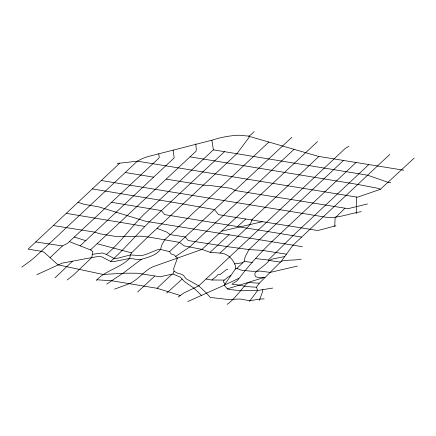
<?xml version="1.0" encoding="UTF-8"?>
<svg xmlns="http://www.w3.org/2000/svg" width="436" height="436" viewBox="0 0 436 436"><rect width="100%" height="100%" fill="white"/><g stroke="black" fill="none" stroke-linecap="round" stroke-linejoin="round"><path stroke-width="0.65" d="M356.207 213.809L356.653 197.077M334.75 226.475L335.077 218.044L344.958 208.179M262.815 289.651L262.276 292.463L259.36 300.399M187.867 301.521L224.224 285.215L235.402 268.947L236.901 268.489L244.176 261.349L245.174 256.788L248.945 249.566L343.47 160.437M249.496 301.412L257.611 290.49L272.663 288.065M119.764 163.173L28.117 249.136L42.156 251.43L44.063 252.204L57.95 264.826L103.005 274.435L125.655 273.181L137.46 273.241L160.039 276.767L172.929 273.993L174.068 271.17L173.632 268.723L177.414 258.101L174.237 254.951L171.103 253.97L169.539 251.643L160.606 249.425L157.881 249.615L145.886 254.422L142.654 255.343L139.569 255.545L130.369 254.924L116.984 258.423L113.752 258.276L106.395 254.455L102.504 252.967L92.334 254.297M356.076 162.486L271.901 241.626C259.714 253.354 248.28 266.173 238.121 279.596C236.601 281.879 233.816 282.354 231.941 284.179L238.743 285.008C244.411 286.288 250.547 287.062 256.466 287.188L259.3 283.198L281.313 261.257L293.052 245.146L389.746 154.464M252.117 220.022L249.714 224.872L248.291 226.6L220.006 253.093L210.092 252.297L201.988 249.397L184.237 245.882L179.447 242.383L149.188 237.146L141.03 236.165L117.611 236.759L100.193 233.865L94.797 232.159L53.263 225.548M249.692 136.512L236.988 153.608L147.799 236.977L131.541 252.853L130.369 254.924L129.634 258.379C120.232 268.096 105.365 270.38 96.242 280.479M224.556 151.63L149.412 221.831C136.419 234.933 124.38 249.011 110.673 261.415L101.397 256.711L97.174 256.679L91.762 257.572L62.255 263.115L36.869 274.68M255.741 258.57L268.336 260.041L293.15 235.511L368.834 164.557M72.523 261.191L55.034 277.819M251.681 219.951L318.858 156.448M50.075 257.671L62.462 245.948L67.52 243.343L158.802 158.214L159.271 157.391L158.726 153.804M97.005 279.798L111.878 280.773L157.069 288.294L171.997 274.195M106.395 254.455C122.63 240.835 133.923 222.54 150.033 208.849L213.368 149.848L367.712 175.223L388.018 182.308L390.803 182.766M317.528 141.607L201.988 249.397L152.845 266.805C144.016 270.821 138.381 279.65 129.541 283.634L114.543 289.139M414.2 158.077L380.312 189.333L357.422 197.203L137.329 161.173L117.224 163.467M80.159 245.85L174.144 157.963L173.147 150.115M291.788 137.356L169.539 251.643M137.629 292.006L154.627 276.168M294.033 149.33L189.682 246.956L175.703 256.401M90.47 249.899L196.015 151.254L196.325 149.603L195.791 143.94M268.859 142.054L164.655 239.822L161.522 245.517L160.606 249.425C155.908 255.458 148.311 257.245 141.362 259.322C136.795 260.663 132.233 257.496 127.759 258.82L113.36 261.682L110.673 261.415M210.092 252.297L229.113 234.606M254.188 131.634L250.684 134.866L248.58 136.196M237.457 226.6L245.784 219.008M166.765 293.041L182.161 279.056M227.123 304.366C235.015 298.742 240.22 290.534 246.743 283.574L249.06 282.577L259.3 283.198M67.209 279.988L73.297 275.176L91.762 257.572L92.814 251.583L90.966 250.095L69.373 241.615M211.874 280.005L216.185 276.598L218.071 274.582L220.273 274.462L225.875 270.031L227.837 269.137M141.362 259.322L123.753 272.663L106.662 284.103M21.8 267.137L30.498 260.799L35.899 256.254L137.329 161.173L142.964 158.328L147.673 156.671L211.907 140.201A52.887 26.046 -16.2 0 1 239.004 135.225L248.084 136.048L318.422 156.377L403.692 170.214M178.166 297.063L183.818 293.003L198.767 285.853L345.274 148.414L348.985 146.278M263.715 277.601L227.358 288.855M230.808 275.498L227.794 277.203L223.93 280.397L223.385 281.918L225.145 283.852M238.628 278.419L224.224 285.215L227.423 288.932L228.382 289.324L240.459 290.752L257.611 290.49L256.466 287.188M335.96 225.734L319.119 230.224L316.7 230.344L218.518 214.654L214.572 209.618L183.387 204.053L92.323 188.913M367.521 203.934L348.064 208.675L235.609 190.565L230.677 188.276L209.721 185.431L203.301 185.158L166.269 179.136M221.69 231.173L262.428 221.673M297.428 266.08L270.129 272.407L260.494 271.11L252.667 271.323L241.517 270.227L236.901 268.489M361.248 211.711C348.855 213.466 336.439 219.324 323.795 216.872L101.288 180.504M281.313 261.257C287.836 259.545 294.682 260.586 301.222 259.148M284.757 256.537L272.02 259.137L269.175 260.537C265.17 265.513 259.262 268.538 254.956 273.034L254.94 275.329L255.665 276.713L257.834 277.361L265.001 277.519M234.481 263.9L242.77 262.728M264.123 298.878L259.851 299.063L249.686 300.747L240.209 299.009L228.093 299.483L210.288 297.45L206.517 293.156L198.767 285.853L186.962 279.253L185.84 278.49L183.502 275.421L181.992 274.451L176.869 272.887L174.068 271.17M224.175 280.076L211.422 279.999L206.081 278.996M280.501 262.069L269.175 260.537L268.336 260.041M244.176 261.349L252.297 262.505M35.768 241.958L62.462 245.948M286.474 254.177L262.859 250.449L248.945 249.566L226.976 246.574L188.178 240.53L185.349 236.95L170.078 234.617L166.792 232.115L157.069 228.339M125.23 172.514L153.614 177.158M111.529 202.304L161.413 210.593L164.726 214.643L301.598 237.075M220.006 253.093C227.488 253.283 232.96 258.946 235.375 265.66L235.402 268.947M190.042 156.856L357.782 184.444L379.026 188.521L380.312 189.333M302.361 246.694L145.548 221.243L98.531 206.806L84.268 204.337L77.979 202.369M66.267 213.357L144.605 226.404M97.103 243.713L131.541 252.853M157.069 288.294L180.34 295.499M74.262 237.053L85.718 240.65M172.929 273.993L180.526 277.242L184.374 281.52L193.944 288.163L201.487 295.412M211.907 140.201L213.368 149.848"/></g></svg>
